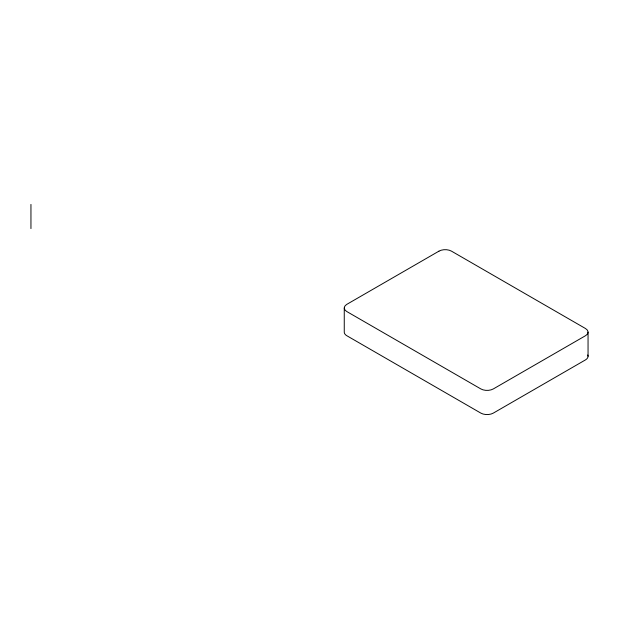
<?xml version="1.0" encoding="UTF-8"?>
<svg xmlns="http://www.w3.org/2000/svg" width="619" height="619" viewBox="0 0 619 619"><rect width="100%" height="100%" fill="white"/><g stroke="black" fill="none" stroke-linecap="round" stroke-linejoin="round"><path stroke-width="0.93" d="M588.05 332.124L588.05 356.289M344.257 307.953L344.257 332.124A8.883 5.13 0 0 0 346.857 335.746L480.801 413.082A8.883 5.13 0 0 0 493.358 413.082L585.45 359.91A8.883 5.13 0 0 0 587.748 354.958M30.95 204.417L30.95 228.589M438.941 251.159L346.857 304.331A8.883 5.13 0 0 0 346.857 311.581L480.801 388.91A8.883 5.13 0 0 0 493.358 388.91L585.45 335.746A8.883 5.13 0 0 0 585.45 328.496L451.499 251.159A8.883 5.13 0 0 0 438.941 251.159"/></g></svg>
